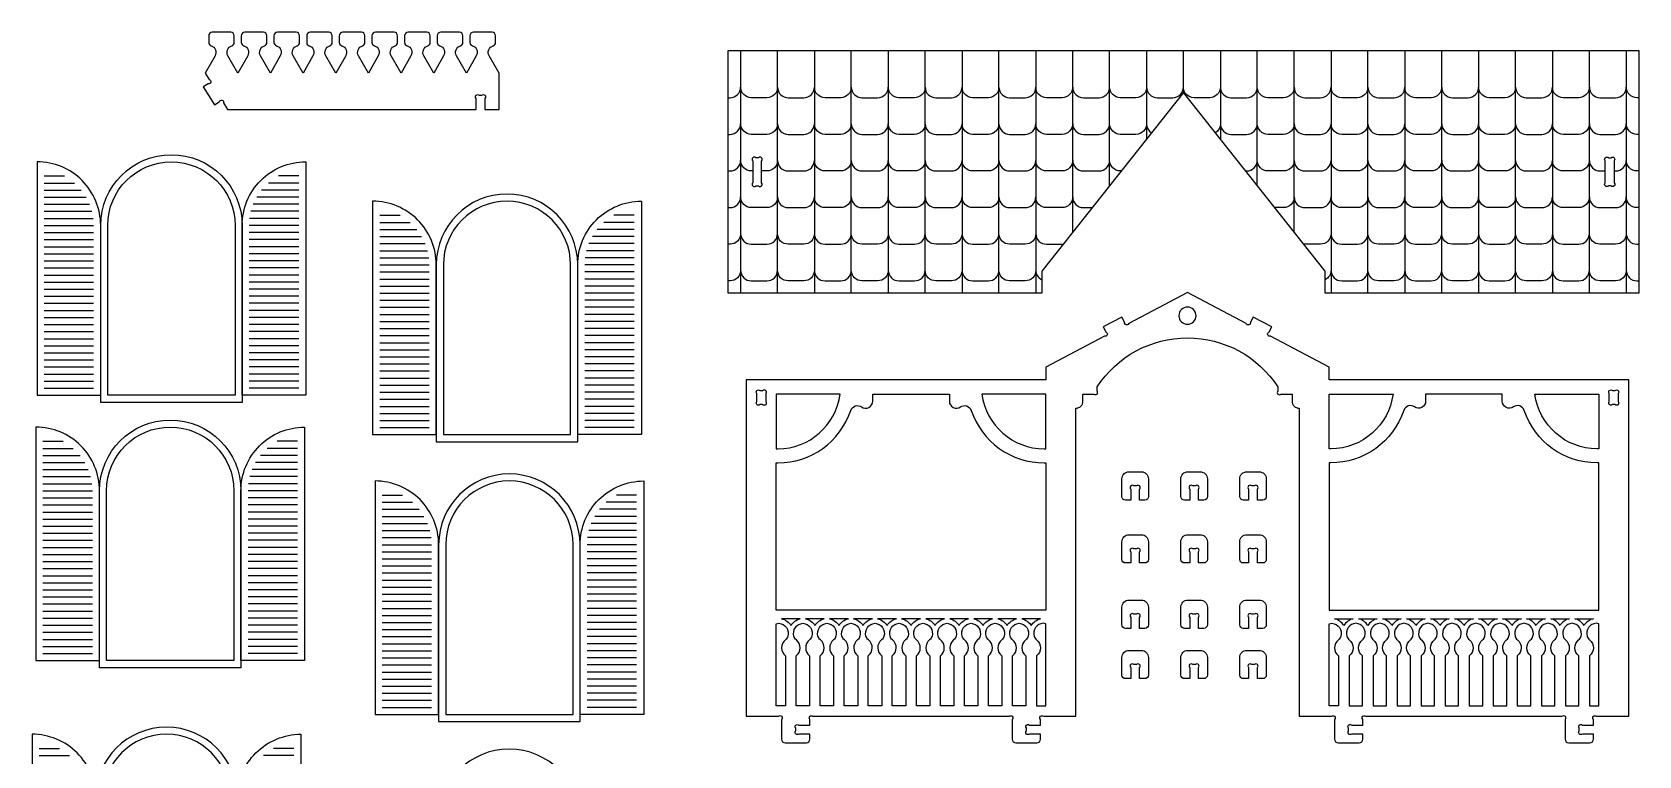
# Model space of a CAD drawing. Extents: x 3744.1 to 3839, y 1424.1 to 1485.3.
# Drawn here: x 3744.15 to 3789.59, y 1464.74 to 1485.2 of the extents above; entities that cross this region are included whole.
import ezdxf

# ---------------------------------------------------------------- set-up
doc = ezdxf.new("R2010")
doc.units = 0
doc.header["$MEASUREMENT"] = 0
doc.layers.add('LAYER1', color=18, linetype='CONTINUOUS')

msp = doc.modelspace()

# ---------------------------------------------------------------- linework, layer by layer
at = {"layer": 'LAYER1'}
for points in [[(3749.043, 1484.044), (3749.157, 1483.86, -1), (3749.128, 1483.739), (3748.99, 1483.654), (3749.306, 1483.143), (3749.443, 1483.228, -1), (3749.565, 1483.199), (3749.678, 1483.016), (3756.706, 1483.016), (3756.706, 1483.328, -1), (3756.794, 1483.416), (3756.867, 1483.416, -1), (3756.956, 1483.328), (3756.956, 1483.016), (3757.356, 1483.016), (3757.356, 1484.044), (3757.076, 1484.527, -0.475677), (3757.187, 1484.817, 0.32375), (3757.256, 1484.912), (3757.256, 1485.1, 0.414214), (3757.156, 1485.2), (3756.632, 1485.2, 0.414214), (3756.532, 1485.1), (3756.532, 1484.912, 0.32375), (3756.601, 1484.817, -0.475677), (3756.711, 1484.527), (3756.432, 1484.044), (3756.153, 1484.527, -0.475677), (3756.263, 1484.817, 0.32375), (3756.332, 1484.912), (3756.332, 1485.1, 0.414214), (3756.232, 1485.2), (3755.708, 1485.2, 0.414214), (3755.608, 1485.1), (3755.608, 1484.912, 0.32375), (3755.677, 1484.817, -0.475677), (3755.788, 1484.527), (3755.508, 1484.044), (3755.229, 1484.527, -0.475677), (3755.34, 1484.817, 0.32375), (3755.408, 1484.912), (3755.408, 1485.1, 0.414214), (3755.308, 1485.2), (3754.785, 1485.2, 0.414214), (3754.685, 1485.1), (3754.685, 1484.912, 0.32375), (3754.753, 1484.817, -0.475677), (3754.864, 1484.527), (3754.585, 1484.044), (3754.305, 1484.527, -0.475677), (3754.416, 1484.817, 0.32375), (3754.485, 1484.912), (3754.485, 1485.1, 0.414214), (3754.385, 1485.2), (3753.861, 1485.2, 0.414214), (3753.761, 1485.1), (3753.761, 1484.912, 0.32375), (3753.83, 1484.817, -0.475677), (3753.94, 1484.527), (3753.661, 1484.044), (3753.382, 1484.527, -0.475677), (3753.492, 1484.817, 0.32375), (3753.561, 1484.912), (3753.561, 1485.1, 0.414214), (3753.461, 1485.2), (3752.937, 1485.2, 0.414214), (3752.837, 1485.1), (3752.837, 1484.912, 0.32375), (3752.906, 1484.817, -0.475677), (3753.017, 1484.527), (3752.737, 1484.044), (3752.458, 1484.527, -0.475677), (3752.569, 1484.817, 0.32375), (3752.637, 1484.912), (3752.637, 1485.1, 0.414214), (3752.537, 1485.2), (3752.014, 1485.2, 0.414214), (3751.914, 1485.1), (3751.914, 1484.912, 0.32375), (3751.982, 1484.817, -0.475677), (3752.093, 1484.527), (3751.814, 1484.044), (3751.534, 1484.527, -0.475677), (3751.645, 1484.817, 0.32375), (3751.714, 1484.912), (3751.714, 1485.1, 0.414214), (3751.614, 1485.2), (3751.09, 1485.2, 0.414214), (3750.99, 1485.1), (3750.99, 1484.912, 0.32375), (3751.059, 1484.817, -0.475677), (3751.169, 1484.527), (3750.89, 1484.044), (3750.611, 1484.527, -0.475677), (3750.721, 1484.817, 0.32375), (3750.79, 1484.912), (3750.79, 1485.1, 0.414214), (3750.69, 1485.2), (3750.166, 1485.2, 0.414214), (3750.066, 1485.1), (3750.066, 1484.912, 0.32375), (3750.135, 1484.817, -0.475677), (3750.246, 1484.527), (3749.966, 1484.044), (3749.687, 1484.527, -0.475677), (3749.798, 1484.817, 0.32375), (3749.866, 1484.912), (3749.866, 1485.1, 0.414214), (3749.766, 1485.2), (3749.243, 1485.2, 0.414214), (3749.143, 1485.1), (3749.143, 1484.912, 0.32375), (3749.211, 1484.817, -0.475677), (3749.322, 1484.527)], [(3744.288, 1474.935), (3746.088, 1474.935), (3746.088, 1479.735, 0.414214), (3744.288, 1481.535)], [(3750.088, 1479.735), (3750.088, 1474.735), (3746.088, 1474.735), (3746.088, 1479.735, -1)], [(3749.888, 1479.735), (3749.888, 1474.935), (3746.288, 1474.935), (3746.288, 1479.735, -1)], [(3751.888, 1474.935), (3750.088, 1474.935), (3750.088, 1479.735, -0.414214), (3751.888, 1481.535)], [(3764.531, 1481.563), (3764.531, 1480.941, 1), (3764.62, 1480.852), (3764.693, 1480.852, 1), (3764.781, 1480.941), (3764.781, 1481.563, 1), (3764.693, 1481.652), (3764.62, 1481.652, 1)], [(3788.891, 1481.563), (3788.891, 1480.941, -1), (3788.803, 1480.852), (3788.73, 1480.852, -1), (3788.641, 1480.941), (3788.641, 1481.563, -1), (3788.73, 1481.652), (3788.803, 1481.652, -1)], [(3755.58, 1478.622), (3755.58, 1473.622), (3759.58, 1473.622), (3759.58, 1478.622, 1)], [(3753.78, 1473.822), (3755.58, 1473.822), (3755.58, 1478.622, 0.414214), (3753.78, 1480.422)], [(3755.78, 1478.622), (3755.78, 1473.822), (3759.38, 1473.822), (3759.38, 1478.622, 1)], [(3761.38, 1473.822), (3759.58, 1473.822), (3759.58, 1478.622, -0.414214), (3761.38, 1480.422)], [(3773.668, 1470.881), (3773.668, 1474.57, 0.414214), (3773.868, 1474.77), (3773.868, 1474.97), (3774.18, 1474.97, 1), (3774.268, 1475.058), (3774.268, 1475.17, -0.542632), (3779.383, 1475.17), (3779.383, 1475.058, 1), (3779.472, 1474.97), (3779.783, 1474.97), (3779.783, 1474.77, 0.414214), (3779.983, 1474.57), (3779.983, 1470.881), (3779.983, 1465.86), (3780.894, 1465.86, -1), (3780.983, 1465.772), (3780.983, 1465.21, 0.414214), (3781.083, 1465.11), (3781.683, 1465.11, 0.414214), (3781.783, 1465.21), (3781.783, 1465.36), (3781.472, 1465.36, -1), (3781.383, 1465.449), (3781.383, 1465.522, -1), (3781.472, 1465.61), (3781.783, 1465.61), (3781.783, 1465.772, -1), (3781.872, 1465.86), (3787.417, 1465.86, -1), (3787.506, 1465.772), (3787.506, 1465.21, 0.414214), (3787.606, 1465.11), (3788.206, 1465.11, 0.414214), (3788.306, 1465.21), (3788.306, 1465.36), (3787.994, 1465.36, -1), (3787.906, 1465.449), (3787.906, 1465.522, -1), (3787.994, 1465.61), (3788.306, 1465.61), (3788.306, 1465.772, -1), (3788.394, 1465.86), (3789.306, 1465.86), (3789.306, 1470.881), (3789.306, 1475.37), (3780.833, 1475.37), (3780.833, 1475.726), (3779.173, 1476.604, -1), (3779.136, 1476.724), (3779.211, 1476.866), (3778.681, 1477.147), (3778.606, 1477.004, -1), (3778.486, 1476.967), (3776.826, 1477.845), (3775.165, 1476.967, -1), (3775.046, 1477.004), (3774.97, 1477.147), (3774.44, 1476.866), (3774.515, 1476.724, -1), (3774.478, 1476.604), (3772.818, 1475.726), (3772.818, 1475.37), (3764.346, 1475.37), (3764.346, 1470.881), (3764.346, 1465.86), (3765.257, 1465.86, -1), (3765.346, 1465.772), (3765.346, 1465.21, 0.414214), (3765.446, 1465.11), (3766.046, 1465.11, 0.414214), (3766.146, 1465.21), (3766.146, 1465.36), (3765.834, 1465.36, -1), (3765.746, 1465.449), (3765.746, 1465.522, -1), (3765.834, 1465.61), (3766.146, 1465.61), (3766.146, 1465.772, -1), (3766.234, 1465.86), (3771.78, 1465.86, -1), (3771.868, 1465.772), (3771.868, 1465.21, 0.414214), (3771.968, 1465.11), (3772.568, 1465.11, 0.414214), (3772.668, 1465.21), (3772.668, 1465.36), (3772.357, 1465.36, -1), (3772.268, 1465.449), (3772.268, 1465.522, -1), (3772.357, 1465.61), (3772.668, 1465.61), (3772.668, 1465.772, -1), (3772.757, 1465.86), (3773.668, 1465.86)], [(3776.826, 1477.429, 0.414214), (3776.582, 1477.185, 0.414214), (3776.826, 1476.941, 0.414214), (3777.069, 1477.185, 0.414214)], [(3764.896, 1474.981), (3764.896, 1474.758, -1), (3764.807, 1474.67), (3764.734, 1474.67, -1), (3764.646, 1474.758), (3764.646, 1474.981, -1), (3764.734, 1475.07), (3764.807, 1475.07, -1)], [(3789.006, 1474.981), (3789.006, 1474.758, -1), (3788.917, 1474.67), (3788.844, 1474.67, -1), (3788.756, 1474.758), (3788.756, 1474.981, -1), (3788.844, 1475.07), (3788.917, 1475.07, -1)], [(3765.241, 1473.424, 0.376684), (3767.001, 1474.97), (3765.196, 1474.97), (3765.196, 1473.424)], [(3765.196, 1470.881), (3765.196, 1473.024), (3765.241, 1473.024, 0.322075), (3767.302, 1474.506, -0.501769), (3767.607, 1474.606, 0.607857), (3767.922, 1474.769), (3767.922, 1474.97), (3770.091, 1474.97), (3770.091, 1474.769, 0.607857), (3770.407, 1474.606, -0.501769), (3770.711, 1474.506, 0.322075), (3772.773, 1473.024), (3772.818, 1473.025), (3772.818, 1470.881), (3772.818, 1468.86), (3765.196, 1468.86)], [(3772.818, 1473.424), (3772.818, 1474.97), (3771.013, 1474.97, 0.376684), (3772.773, 1473.424)], [(3780.833, 1473.424), (3780.833, 1474.97), (3782.638, 1474.97, -0.376684), (3780.878, 1473.424)], [(3780.833, 1470.881), (3780.833, 1468.86), (3788.456, 1468.86), (3788.456, 1470.881), (3788.456, 1473.024), (3788.411, 1473.024, -0.322075), (3786.349, 1474.506, 0.501769), (3786.044, 1474.606, -0.607857), (3785.729, 1474.769), (3785.729, 1474.97), (3783.56, 1474.97), (3783.56, 1474.769, -0.607857), (3783.245, 1474.606, 0.501769), (3782.94, 1474.506, -0.322075), (3780.878, 1473.024), (3780.833, 1473.025)], [(3788.411, 1473.424, -0.376684), (3786.65, 1474.97), (3788.456, 1474.97), (3788.456, 1473.424)], [(3750.055, 1472.235), (3750.055, 1467.235), (3746.055, 1467.235), (3746.055, 1472.235, -1)], [(3744.255, 1467.435), (3746.055, 1467.435), (3746.055, 1472.235, 0.414214), (3744.255, 1474.035)], [(3749.855, 1472.235), (3749.855, 1467.435), (3746.255, 1467.435), (3746.255, 1472.235, -1)], [(3751.855, 1467.435), (3750.055, 1467.435), (3750.055, 1472.235, -0.414214), (3751.855, 1474.035)], [(3774.97, 1472.072), (3774.97, 1472.572, -0.414214), (3775.17, 1472.772), (3775.52, 1472.772, -0.414214), (3775.72, 1472.572), (3775.72, 1472.072, -0.414214), (3775.62, 1471.972), (3775.47, 1471.972), (3775.47, 1472.283, 1), (3775.381, 1472.372), (3775.308, 1472.372, 1), (3775.22, 1472.283), (3775.22, 1471.972), (3775.07, 1471.972, -0.414214)], [(3776.637, 1472.072), (3776.637, 1472.572, -0.414214), (3776.837, 1472.772), (3777.187, 1472.772, -0.414214), (3777.387, 1472.572), (3777.387, 1472.072, -0.414214), (3777.287, 1471.972), (3777.137, 1471.972), (3777.137, 1472.283, 1), (3777.048, 1472.372), (3776.975, 1472.372, 1), (3776.887, 1472.283), (3776.887, 1471.972), (3776.737, 1471.972, -0.414214)], [(3778.304, 1472.072), (3778.304, 1472.572, -0.414214), (3778.504, 1472.772), (3778.854, 1472.772, -0.414214), (3779.054, 1472.572), (3779.054, 1472.072, -0.414214), (3778.954, 1471.972), (3778.804, 1471.972), (3778.804, 1472.283, 1), (3778.715, 1472.372), (3778.642, 1472.372, 1), (3778.554, 1472.283), (3778.554, 1471.972), (3778.404, 1471.972, -0.414214)], [(3753.847, 1465.912), (3755.647, 1465.912), (3755.647, 1470.712, 0.414214), (3753.847, 1472.512)], [(3755.647, 1470.712), (3755.647, 1465.712), (3759.647, 1465.712), (3759.647, 1470.712, 1)], [(3755.847, 1470.712), (3755.847, 1465.912), (3759.447, 1465.912), (3759.447, 1470.712, 1)], [(3761.447, 1465.912), (3759.647, 1465.912), (3759.647, 1470.712, -0.414214), (3761.447, 1472.512)], [(3774.97, 1470.294), (3774.97, 1470.794, -0.414214), (3775.17, 1470.994), (3775.52, 1470.994, -0.414214), (3775.72, 1470.794), (3775.72, 1470.294, -0.414214), (3775.62, 1470.194), (3775.47, 1470.194), (3775.47, 1470.505, 1), (3775.381, 1470.594), (3775.308, 1470.594, 1), (3775.22, 1470.505), (3775.22, 1470.194), (3775.07, 1470.194, -0.414214)], [(3776.637, 1470.294), (3776.637, 1470.794, -0.414214), (3776.837, 1470.994), (3777.187, 1470.994, -0.414214), (3777.387, 1470.794), (3777.387, 1470.294, -0.414214), (3777.287, 1470.194), (3777.137, 1470.194), (3777.137, 1470.505, 1), (3777.048, 1470.594), (3776.975, 1470.594, 1), (3776.887, 1470.505), (3776.887, 1470.194), (3776.737, 1470.194, -0.414214)], [(3778.304, 1470.294), (3778.304, 1470.794, -0.414214), (3778.504, 1470.994), (3778.854, 1470.994, -0.414214), (3779.054, 1470.794), (3779.054, 1470.294, -0.414214), (3778.954, 1470.194), (3778.804, 1470.194), (3778.804, 1470.505, 1), (3778.715, 1470.594), (3778.642, 1470.594, 1), (3778.554, 1470.505), (3778.554, 1470.194), (3778.404, 1470.194, -0.414214)], [(3774.97, 1468.447), (3774.97, 1468.947, -0.414214), (3775.17, 1469.147), (3775.52, 1469.147, -0.414214), (3775.72, 1468.947), (3775.72, 1468.447, -0.414214), (3775.62, 1468.347), (3775.47, 1468.347), (3775.47, 1468.658, 1), (3775.381, 1468.747), (3775.308, 1468.747, 1), (3775.22, 1468.658), (3775.22, 1468.347), (3775.07, 1468.347, -0.414214)], [(3776.637, 1468.447), (3776.637, 1468.947, -0.414214), (3776.837, 1469.147), (3777.187, 1469.147, -0.414214), (3777.387, 1468.947), (3777.387, 1468.447, -0.414214), (3777.287, 1468.347), (3777.137, 1468.347), (3777.137, 1468.658, 1), (3777.048, 1468.747), (3776.975, 1468.747, 1), (3776.887, 1468.658), (3776.887, 1468.347), (3776.737, 1468.347, -0.414214)], [(3778.304, 1468.447), (3778.304, 1468.947, -0.414214), (3778.504, 1469.147), (3778.854, 1469.147, -0.414214), (3779.054, 1468.947), (3779.054, 1468.447, -0.414214), (3778.954, 1468.347), (3778.804, 1468.347), (3778.804, 1468.658, 1), (3778.715, 1468.747), (3778.642, 1468.747, 1), (3778.554, 1468.658), (3778.554, 1468.347), (3778.404, 1468.347, -0.414214)], [(3765.196, 1468.474, -0.065439), (3765.27, 1468.491, -0.466916), (3765.524, 1468.123, -0.158726), (3765.456, 1468.019, 0.487801), (3765.459, 1467.567), (3765.459, 1466.16), (3765.196, 1466.16)], [(3765.875, 1468.62), (3765.344, 1468.62, -0.196954), (3765.609, 1468.428, -0.196954)], [(3765.695, 1468.123, -0.466916), (3765.949, 1468.491, -0.466916), (3766.203, 1468.123, -0.158726), (3766.135, 1468.019, 0.487801), (3766.139, 1467.567), (3766.139, 1466.16), (3765.759, 1466.16), (3765.759, 1467.567, 0.487801), (3765.763, 1468.019, -0.158726)], [(3766.554, 1468.62), (3766.024, 1468.62, -0.196954), (3766.289, 1468.428, -0.196954)], [(3766.375, 1468.123, -0.466916), (3766.629, 1468.491, -0.466916), (3766.883, 1468.123, -0.158726), (3766.815, 1468.019, 0.487801), (3766.818, 1467.567), (3766.818, 1466.16), (3766.439, 1466.16), (3766.439, 1467.567, 0.487801), (3766.443, 1468.019, -0.158726)], [(3766.968, 1468.428, -0.196954), (3767.234, 1468.62), (3766.703, 1468.62, -0.196954)], [(3767.054, 1468.123, -0.466916), (3767.308, 1468.491, -0.466916), (3767.562, 1468.123, -0.158726), (3767.494, 1468.019, 0.487801), (3767.498, 1467.567), (3767.498, 1466.16), (3767.118, 1466.16), (3767.118, 1467.567, 0.487801), (3767.122, 1468.019, -0.158726)], [(3767.913, 1468.62), (3767.383, 1468.62, -0.196954), (3767.648, 1468.428, -0.196954)], [(3767.733, 1468.123, -0.466916), (3767.988, 1468.491, -0.466916), (3768.242, 1468.123, -0.158726), (3768.174, 1468.019, 0.487801), (3768.177, 1467.567), (3768.177, 1466.16), (3767.798, 1466.16), (3767.798, 1467.567, 0.487801), (3767.802, 1468.019, -0.158726)], [(3768.593, 1468.62), (3768.062, 1468.62, -0.196954), (3768.327, 1468.428, -0.196954)], [(3768.413, 1468.123, -0.466916), (3768.667, 1468.491, -0.466916), (3768.921, 1468.123, -0.158726), (3768.853, 1468.019, 0.487801), (3768.857, 1467.567), (3768.857, 1466.16), (3768.477, 1466.16), (3768.477, 1467.567, 0.487801), (3768.481, 1468.019, -0.158726)], [(3769.272, 1468.62), (3768.741, 1468.62, -0.196954), (3769.007, 1468.428, -0.196954)], [(3769.092, 1468.123, -0.466916), (3769.347, 1468.491, -0.466916), (3769.601, 1468.123, -0.158726), (3769.532, 1468.019, 0.487801), (3769.536, 1467.567), (3769.536, 1466.16), (3769.157, 1466.16), (3769.157, 1467.567, 0.487801), (3769.161, 1468.019, -0.158726)], [(3769.686, 1468.428, -0.196954), (3769.952, 1468.62), (3769.421, 1468.62, -0.196954)], [(3769.772, 1468.123, -0.466916), (3770.026, 1468.491, -0.466916), (3770.28, 1468.123, -0.158726), (3770.212, 1468.019, 0.487801), (3770.216, 1467.567), (3770.216, 1466.16), (3769.836, 1466.16), (3769.836, 1467.567, 0.487801), (3769.84, 1468.019, -0.158726)], [(3770.631, 1468.62), (3770.1, 1468.62, -0.196954), (3770.366, 1468.428, -0.196954)], [(3770.451, 1468.123, -0.466916), (3770.706, 1468.491, -0.466916), (3770.96, 1468.123, -0.158726), (3770.891, 1468.019, 0.487801), (3770.895, 1467.567), (3770.895, 1466.16), (3770.516, 1466.16), (3770.516, 1467.567, 0.487801), (3770.52, 1468.019, -0.158726)], [(3771.045, 1468.428, -0.196954), (3771.311, 1468.62), (3770.78, 1468.62, -0.196954)], [(3771.131, 1468.123, -0.466916), (3771.385, 1468.491, -0.466916), (3771.639, 1468.123, -0.158726), (3771.571, 1468.019, 0.487801), (3771.575, 1467.567), (3771.575, 1466.16), (3771.195, 1466.16), (3771.195, 1467.567, 0.487801), (3771.199, 1468.019, -0.158726)], [(3771.99, 1468.62), (3771.459, 1468.62, -0.196954), (3771.725, 1468.428, -0.196954)], [(3771.81, 1468.123, -0.466916), (3772.064, 1468.491, -0.466916), (3772.319, 1468.123, -0.158726), (3772.25, 1468.019, 0.487801), (3772.254, 1467.567), (3772.254, 1466.16), (3771.875, 1466.16), (3771.875, 1467.567, 0.487801), (3771.879, 1468.019, -0.158726)], [(3772.67, 1468.62), (3772.139, 1468.62, -0.196954), (3772.404, 1468.428, -0.196954)], [(3772.818, 1468.474, 0.065439), (3772.744, 1468.491, 0.466916), (3772.49, 1468.123, 0.158726), (3772.558, 1468.019, -0.487801), (3772.554, 1467.567), (3772.554, 1466.16), (3772.818, 1466.16)], [(3780.833, 1468.474, -0.065439), (3780.907, 1468.491, -0.466916), (3781.161, 1468.123, -0.158726), (3781.093, 1468.019, 0.487801), (3781.097, 1467.567), (3781.097, 1466.16), (3780.833, 1466.16)], [(3780.982, 1468.62), (3781.512, 1468.62, 0.196954), (3781.247, 1468.428, 0.196954)], [(3781.841, 1468.123, 0.466916), (3781.587, 1468.491, 0.466916), (3781.333, 1468.123, 0.158726), (3781.401, 1468.019, -0.487801), (3781.397, 1467.567), (3781.397, 1466.16), (3781.776, 1466.16), (3781.776, 1467.567, -0.487801), (3781.773, 1468.019, 0.158726)], [(3781.661, 1468.62), (3782.192, 1468.62, 0.196954), (3781.926, 1468.428, 0.196954)], [(3782.52, 1468.123, 0.466916), (3782.266, 1468.491, 0.466916), (3782.012, 1468.123, 0.158726), (3782.08, 1468.019, -0.487801), (3782.076, 1467.567), (3782.076, 1466.16), (3782.456, 1466.16), (3782.456, 1467.567, -0.487801), (3782.452, 1468.019, 0.158726)], [(3782.606, 1468.428, 0.196954), (3782.341, 1468.62), (3782.871, 1468.62, 0.196954)], [(3783.2, 1468.123, 0.466916), (3782.946, 1468.491, 0.466916), (3782.691, 1468.123, 0.158726), (3782.76, 1468.019, -0.487801), (3782.756, 1467.567), (3782.756, 1466.16), (3783.135, 1466.16), (3783.135, 1467.567, -0.487801), (3783.132, 1468.019, 0.158726)], [(3783.02, 1468.62), (3783.551, 1468.62, 0.196954), (3783.285, 1468.428, 0.196954)], [(3783.879, 1468.123, 0.466916), (3783.625, 1468.491, 0.466916), (3783.371, 1468.123, 0.158726), (3783.439, 1468.019, -0.487801), (3783.435, 1467.567), (3783.435, 1466.16), (3783.815, 1466.16), (3783.815, 1467.567, -0.487801), (3783.811, 1468.019, 0.158726)], [(3783.965, 1468.428, 0.196954), (3783.7, 1468.62), (3784.23, 1468.62, 0.196954)], [(3784.559, 1468.123, 0.466916), (3784.305, 1468.491, 0.466916), (3784.05, 1468.123, 0.158726), (3784.119, 1468.019, -0.487801), (3784.115, 1467.567), (3784.115, 1466.16), (3784.494, 1466.16), (3784.494, 1467.567, -0.487801), (3784.49, 1468.019, 0.158726)], [(3784.379, 1468.62), (3784.91, 1468.62, 0.196954), (3784.644, 1468.428, 0.196954)], [(3785.238, 1468.123, 0.466916), (3784.984, 1468.491, 0.466916), (3784.73, 1468.123, 0.158726), (3784.798, 1468.019, -0.487801), (3784.794, 1467.567), (3784.794, 1466.16), (3785.174, 1466.16), (3785.174, 1467.567, -0.487801), (3785.17, 1468.019, 0.158726)], [(3785.058, 1468.62), (3785.589, 1468.62, 0.196954), (3785.324, 1468.428, 0.196954)], [(3785.918, 1468.123, 0.466916), (3785.664, 1468.491, 0.466916), (3785.409, 1468.123, 0.158726), (3785.478, 1468.019, -0.487801), (3785.474, 1467.567), (3785.474, 1466.16), (3785.853, 1466.16), (3785.853, 1467.567, -0.487801), (3785.849, 1468.019, 0.158726)], [(3785.738, 1468.62), (3786.269, 1468.62, 0.196954), (3786.003, 1468.428, 0.196954)], [(3786.597, 1468.123, 0.466916), (3786.343, 1468.491, 0.466916), (3786.089, 1468.123, 0.158726), (3786.157, 1468.019, -0.487801), (3786.153, 1467.567), (3786.153, 1466.16), (3786.533, 1466.16), (3786.533, 1467.567, -0.487801), (3786.529, 1468.019, 0.158726)], [(3786.683, 1468.428, 0.196954), (3786.417, 1468.62), (3786.948, 1468.62, 0.196954)], [(3787.277, 1468.123, 0.466916), (3787.022, 1468.491, 0.466916), (3786.768, 1468.123, 0.158726), (3786.837, 1468.019, -0.487801), (3786.833, 1467.567), (3786.833, 1466.16), (3787.212, 1466.16), (3787.212, 1467.567, -0.487801), (3787.208, 1468.019, 0.158726)], [(3787.097, 1468.62), (3787.628, 1468.62, 0.196954), (3787.362, 1468.428, 0.196954)], [(3787.956, 1468.123, 0.466916), (3787.702, 1468.491, 0.466916), (3787.448, 1468.123, 0.158726), (3787.516, 1468.019, -0.487801), (3787.512, 1467.567), (3787.512, 1466.16), (3787.892, 1466.16), (3787.892, 1467.567, -0.487801), (3787.888, 1468.019, 0.158726)], [(3787.776, 1468.62), (3788.307, 1468.62, 0.196954), (3788.042, 1468.428, 0.196954)], [(3788.456, 1468.474, 0.065439), (3788.381, 1468.491, 0.466916), (3788.127, 1468.123, 0.158726), (3788.196, 1468.019, -0.487801), (3788.192, 1467.567), (3788.192, 1466.16), (3788.456, 1466.16)], [(3774.97, 1467.025), (3774.97, 1467.525, -0.414214), (3775.17, 1467.725), (3775.52, 1467.725, -0.414214), (3775.72, 1467.525), (3775.72, 1467.025, -0.414214), (3775.62, 1466.925), (3775.47, 1466.925), (3775.47, 1467.236, 1), (3775.381, 1467.325), (3775.308, 1467.325, 1), (3775.22, 1467.236), (3775.22, 1466.925), (3775.07, 1466.925, -0.414214)], [(3776.637, 1467.025), (3776.637, 1467.525, -0.414214), (3776.837, 1467.725), (3777.187, 1467.725, -0.414214), (3777.387, 1467.525), (3777.387, 1467.025, -0.414214), (3777.287, 1466.925), (3777.137, 1466.925), (3777.137, 1467.236, 1), (3777.048, 1467.325), (3776.975, 1467.325, 1), (3776.887, 1467.236), (3776.887, 1466.925), (3776.737, 1466.925, -0.414214)], [(3778.304, 1467.025), (3778.304, 1467.525, -0.414214), (3778.504, 1467.725), (3778.854, 1467.725, -0.414214), (3779.054, 1467.525), (3779.054, 1467.025, -0.414214), (3778.954, 1466.925), (3778.804, 1466.925), (3778.804, 1467.236, 1), (3778.715, 1467.325), (3778.642, 1467.325, 1), (3778.554, 1467.236), (3778.554, 1466.925), (3778.404, 1466.925, -0.414214)], [(3745.95, 1463.553), (3745.95, 1458.553), (3749.95, 1458.553), (3749.95, 1463.553, 1)], [(3744.15, 1458.753), (3745.95, 1458.753), (3745.95, 1463.553, 0.414214), (3744.15, 1465.353)], [(3746.15, 1463.553), (3746.15, 1458.753), (3749.75, 1458.753), (3749.75, 1463.553, 1)], [(3751.75, 1458.753), (3749.95, 1458.753), (3749.95, 1463.553, -0.414214), (3751.75, 1465.353)], [(3755.641, 1462.932), (3755.641, 1457.932), (3759.641, 1457.932), (3759.641, 1462.932, 1)]]:
    msp.add_lwpolyline(points, format="xyb", close=True, dxfattribs=at)
msp.add_lwpolyline([(3772.704, 1478.445), (3772.704, 1477.823), (3763.831, 1477.823), (3763.831, 1484.681), (3789.591, 1484.681), (3789.591, 1477.823), (3780.719, 1477.823), (3780.719, 1478.445), (3776.711, 1483.496)], close=True, dxfattribs=at)
for points in [[(3764.187, 1484.681), (3764.187, 1477.823)], [(3765.231, 1477.823), (3765.231, 1484.681)], [(3766.275, 1484.681), (3766.275, 1477.823)], [(3767.318, 1477.823), (3767.318, 1484.681)], [(3768.362, 1484.681), (3768.362, 1477.823)], [(3769.406, 1477.823), (3769.406, 1484.681)], [(3770.449, 1484.681), (3770.449, 1477.823)], [(3771.493, 1477.823), (3771.493, 1484.681)], [(3772.537, 1484.681), (3772.537, 1477.823)], [(3773.58, 1479.55), (3773.58, 1484.681)], [(3774.624, 1480.865), (3774.624, 1484.681)], [(3775.668, 1484.681), (3775.668, 1482.181)], [(3776.711, 1483.496), (3776.711, 1484.681)], [(3777.755, 1484.681), (3777.755, 1482.181)], [(3778.799, 1480.865), (3778.799, 1484.681)], [(3779.842, 1479.55), (3779.842, 1484.681)], [(3780.886, 1484.681), (3780.886, 1477.823)], [(3781.929, 1477.823), (3781.929, 1484.681)], [(3782.973, 1484.681), (3782.973, 1477.823)], [(3784.017, 1477.823), (3784.017, 1484.681)], [(3785.06, 1484.681), (3785.06, 1477.823)], [(3786.104, 1477.823), (3786.104, 1484.681)], [(3787.148, 1484.681), (3787.148, 1477.823)], [(3788.191, 1477.823), (3788.191, 1484.681)], [(3789.235, 1484.681), (3789.235, 1477.823)], [(3744.488, 1481.135), (3745.063, 1481.135)], [(3751.688, 1481.135), (3751.114, 1481.135)], [(3744.488, 1480.935), (3745.347, 1480.935)], [(3744.488, 1480.735), (3745.537, 1480.735)], [(3744.488, 1480.535), (3745.674, 1480.535)], [(3751.688, 1480.535), (3750.503, 1480.535)], [(3751.688, 1480.735), (3750.639, 1480.735)], [(3751.688, 1480.935), (3750.83, 1480.935)], [(3744.488, 1480.335), (3745.772, 1480.335)], [(3744.488, 1480.135), (3745.838, 1480.135)], [(3751.688, 1480.135), (3750.339, 1480.135)], [(3751.688, 1480.335), (3750.405, 1480.335)], [(3744.488, 1479.935), (3745.876, 1479.935)], [(3744.488, 1479.735), (3745.888, 1479.735)], [(3751.688, 1479.735), (3750.288, 1479.735)], [(3751.688, 1479.935), (3750.301, 1479.935)], [(3753.98, 1480.022), (3754.555, 1480.022)], [(3753.98, 1479.822), (3754.838, 1479.822)], [(3753.98, 1479.622), (3755.029, 1479.622)], [(3761.18, 1479.622), (3760.131, 1479.622)], [(3761.18, 1479.822), (3760.322, 1479.822)], [(3761.18, 1480.022), (3760.605, 1480.022)], [(3744.488, 1479.535), (3745.888, 1479.535)], [(3744.488, 1479.335), (3745.888, 1479.335)], [(3744.488, 1479.135), (3745.888, 1479.135)], [(3751.688, 1479.535), (3750.288, 1479.535)], [(3751.688, 1479.335), (3750.288, 1479.335)], [(3751.688, 1479.135), (3750.288, 1479.135)], [(3753.98, 1479.422), (3755.166, 1479.422)], [(3753.98, 1479.222), (3755.263, 1479.222)], [(3761.18, 1479.222), (3759.897, 1479.222)], [(3761.18, 1479.422), (3759.994, 1479.422)], [(3744.488, 1478.935), (3745.888, 1478.935)], [(3744.488, 1478.735), (3745.888, 1478.735)], [(3751.688, 1478.935), (3750.288, 1478.935)], [(3751.688, 1478.735), (3750.288, 1478.735)], [(3753.98, 1479.022), (3755.329, 1479.022)], [(3753.98, 1478.822), (3755.367, 1478.822)], [(3761.18, 1478.822), (3759.792, 1478.822)], [(3761.18, 1479.022), (3759.831, 1479.022)], [(3744.488, 1478.535), (3745.888, 1478.535)], [(3744.488, 1478.335), (3745.888, 1478.335)], [(3751.688, 1478.535), (3750.288, 1478.535)], [(3751.688, 1478.335), (3750.288, 1478.335)], [(3753.98, 1478.622), (3755.38, 1478.622)], [(3753.98, 1478.422), (3755.38, 1478.422)], [(3753.98, 1478.222), (3755.38, 1478.222)], [(3761.18, 1478.622), (3759.78, 1478.622)], [(3761.18, 1478.422), (3759.78, 1478.422)], [(3761.18, 1478.222), (3759.78, 1478.222)], [(3744.488, 1478.135), (3745.888, 1478.135)], [(3744.488, 1477.935), (3745.888, 1477.935)], [(3751.688, 1478.135), (3750.288, 1478.135)], [(3751.688, 1477.935), (3750.288, 1477.935)], [(3753.98, 1478.022), (3755.38, 1478.022)], [(3753.98, 1477.822), (3755.38, 1477.822)], [(3761.18, 1478.022), (3759.78, 1478.022)], [(3761.18, 1477.822), (3759.78, 1477.822)], [(3744.488, 1477.735), (3745.888, 1477.735)], [(3744.488, 1477.535), (3745.888, 1477.535)], [(3744.488, 1477.335), (3745.888, 1477.335)], [(3751.688, 1477.735), (3750.288, 1477.735)], [(3751.688, 1477.535), (3750.288, 1477.535)], [(3751.688, 1477.335), (3750.288, 1477.335)], [(3753.98, 1477.622), (3755.38, 1477.622)], [(3753.98, 1477.422), (3755.38, 1477.422)], [(3761.18, 1477.622), (3759.78, 1477.622)], [(3761.18, 1477.422), (3759.78, 1477.422)], [(3744.488, 1477.135), (3745.888, 1477.135)], [(3744.488, 1476.935), (3745.888, 1476.935)], [(3751.688, 1477.135), (3750.288, 1477.135)], [(3751.688, 1476.935), (3750.288, 1476.935)], [(3753.98, 1477.222), (3755.38, 1477.222)], [(3753.98, 1477.022), (3755.38, 1477.022)], [(3761.18, 1477.222), (3759.78, 1477.222)], [(3761.18, 1477.022), (3759.78, 1477.022)], [(3744.488, 1476.735), (3745.888, 1476.735)], [(3744.488, 1476.535), (3745.888, 1476.535)], [(3751.688, 1476.735), (3750.288, 1476.735)], [(3751.688, 1476.535), (3750.288, 1476.535)], [(3753.98, 1476.822), (3755.38, 1476.822)], [(3753.98, 1476.622), (3755.38, 1476.622)], [(3753.98, 1476.422), (3755.38, 1476.422)], [(3761.18, 1476.822), (3759.78, 1476.822)], [(3761.18, 1476.622), (3759.78, 1476.622)], [(3761.18, 1476.422), (3759.78, 1476.422)], [(3744.488, 1476.335), (3745.888, 1476.335)], [(3744.488, 1476.135), (3745.888, 1476.135)], [(3751.688, 1476.335), (3750.288, 1476.335)], [(3751.688, 1476.135), (3750.288, 1476.135)], [(3753.98, 1476.222), (3755.38, 1476.222)], [(3753.98, 1476.022), (3755.38, 1476.022)], [(3761.18, 1476.222), (3759.78, 1476.222)], [(3761.18, 1476.022), (3759.78, 1476.022)], [(3744.488, 1475.935), (3745.888, 1475.935)], [(3744.488, 1475.735), (3745.888, 1475.735)], [(3744.488, 1475.535), (3745.888, 1475.535)], [(3751.688, 1475.935), (3750.288, 1475.935)], [(3751.688, 1475.735), (3750.288, 1475.735)], [(3751.688, 1475.535), (3750.288, 1475.535)], [(3753.98, 1475.822), (3755.38, 1475.822)], [(3753.98, 1475.622), (3755.38, 1475.622)], [(3761.18, 1475.822), (3759.78, 1475.822)], [(3761.18, 1475.622), (3759.78, 1475.622)], [(3744.488, 1475.335), (3745.888, 1475.335)], [(3744.488, 1475.135), (3745.888, 1475.135)], [(3751.688, 1475.335), (3750.288, 1475.335)], [(3751.688, 1475.135), (3750.288, 1475.135)], [(3753.98, 1475.422), (3755.38, 1475.422)], [(3753.98, 1475.222), (3755.38, 1475.222)], [(3761.18, 1475.422), (3759.78, 1475.422)], [(3761.18, 1475.222), (3759.78, 1475.222)], [(3753.98, 1475.022), (3755.38, 1475.022)], [(3753.98, 1474.822), (3755.38, 1474.822)], [(3753.98, 1474.622), (3755.38, 1474.622)], [(3761.18, 1475.022), (3759.78, 1475.022)], [(3761.18, 1474.822), (3759.78, 1474.822)], [(3761.18, 1474.622), (3759.78, 1474.622)], [(3753.98, 1474.422), (3755.38, 1474.422)], [(3753.98, 1474.222), (3755.38, 1474.222)], [(3761.18, 1474.422), (3759.78, 1474.422)], [(3761.18, 1474.222), (3759.78, 1474.222)], [(3753.98, 1474.022), (3755.38, 1474.022)], [(3761.18, 1474.022), (3759.78, 1474.022)], [(3744.455, 1473.635), (3745.029, 1473.635)], [(3744.455, 1473.435), (3745.313, 1473.435)], [(3744.455, 1473.235), (3745.504, 1473.235)], [(3751.655, 1473.235), (3750.606, 1473.235)], [(3751.655, 1473.435), (3750.796, 1473.435)], [(3751.655, 1473.635), (3751.08, 1473.635)], [(3744.455, 1473.035), (3745.64, 1473.035)], [(3744.455, 1472.835), (3745.738, 1472.835)], [(3751.655, 1472.835), (3750.371, 1472.835)], [(3751.655, 1473.035), (3750.469, 1473.035)], [(3744.455, 1472.635), (3745.804, 1472.635)], [(3744.455, 1472.435), (3745.842, 1472.435)], [(3751.655, 1472.435), (3750.267, 1472.435)], [(3751.655, 1472.635), (3750.305, 1472.635)], [(3744.455, 1472.235), (3745.855, 1472.235)], [(3744.455, 1472.035), (3745.855, 1472.035)], [(3751.655, 1472.235), (3750.255, 1472.235)], [(3751.655, 1472.035), (3750.255, 1472.035)], [(3754.047, 1472.112), (3754.621, 1472.112)], [(3754.047, 1471.912), (3754.905, 1471.912)], [(3761.247, 1471.912), (3760.389, 1471.912)], [(3761.247, 1472.112), (3760.672, 1472.112)], [(3744.455, 1471.835), (3745.855, 1471.835)], [(3744.455, 1471.635), (3745.855, 1471.635)], [(3744.455, 1471.435), (3745.855, 1471.435)], [(3751.655, 1471.835), (3750.255, 1471.835)], [(3751.655, 1471.635), (3750.255, 1471.635)], [(3751.655, 1471.435), (3750.255, 1471.435)], [(3754.047, 1471.712), (3755.096, 1471.712)], [(3754.047, 1471.512), (3755.232, 1471.512)], [(3761.247, 1471.512), (3760.061, 1471.512)], [(3761.247, 1471.712), (3760.198, 1471.712)], [(3744.455, 1471.235), (3745.855, 1471.235)], [(3744.455, 1471.035), (3745.855, 1471.035)], [(3751.655, 1471.235), (3750.255, 1471.235)], [(3751.655, 1471.035), (3750.255, 1471.035)], [(3754.047, 1471.312), (3755.33, 1471.312)], [(3754.047, 1471.112), (3755.396, 1471.112)], [(3761.247, 1471.112), (3759.898, 1471.112)], [(3761.247, 1471.312), (3759.964, 1471.312)], [(3744.455, 1470.835), (3745.855, 1470.835)], [(3744.455, 1470.635), (3745.855, 1470.635)], [(3751.655, 1470.835), (3750.255, 1470.835)], [(3751.655, 1470.635), (3750.255, 1470.635)], [(3754.047, 1470.912), (3755.434, 1470.912)], [(3754.047, 1470.712), (3755.447, 1470.712)], [(3754.047, 1470.512), (3755.447, 1470.512)], [(3761.247, 1470.712), (3759.847, 1470.712)], [(3761.247, 1470.512), (3759.847, 1470.512)], [(3761.247, 1470.912), (3759.859, 1470.912)], [(3744.455, 1470.435), (3745.855, 1470.435)], [(3744.455, 1470.235), (3745.855, 1470.235)], [(3751.655, 1470.435), (3750.255, 1470.435)], [(3751.655, 1470.235), (3750.255, 1470.235)], [(3754.047, 1470.312), (3755.447, 1470.312)], [(3754.047, 1470.112), (3755.447, 1470.112)], [(3761.247, 1470.312), (3759.847, 1470.312)], [(3761.247, 1470.112), (3759.847, 1470.112)], [(3744.455, 1470.035), (3745.855, 1470.035)], [(3744.455, 1469.835), (3745.855, 1469.835)], [(3744.455, 1469.635), (3745.855, 1469.635)], [(3751.655, 1470.035), (3750.255, 1470.035)], [(3751.655, 1469.835), (3750.255, 1469.835)], [(3751.655, 1469.635), (3750.255, 1469.635)], [(3754.047, 1469.912), (3755.447, 1469.912)], [(3754.047, 1469.712), (3755.447, 1469.712)], [(3761.247, 1469.912), (3759.847, 1469.912)], [(3761.247, 1469.712), (3759.847, 1469.712)], [(3744.455, 1469.435), (3745.855, 1469.435)], [(3744.455, 1469.235), (3745.855, 1469.235)], [(3751.655, 1469.435), (3750.255, 1469.435)], [(3751.655, 1469.235), (3750.255, 1469.235)], [(3754.047, 1469.512), (3755.447, 1469.512)], [(3754.047, 1469.312), (3755.447, 1469.312)], [(3761.247, 1469.512), (3759.847, 1469.512)], [(3761.247, 1469.312), (3759.847, 1469.312)], [(3744.455, 1469.035), (3745.855, 1469.035)], [(3744.455, 1468.835), (3745.855, 1468.835)], [(3751.655, 1469.035), (3750.255, 1469.035)], [(3751.655, 1468.835), (3750.255, 1468.835)], [(3754.047, 1469.112), (3755.447, 1469.112)], [(3754.047, 1468.912), (3755.447, 1468.912)], [(3754.047, 1468.712), (3755.447, 1468.712)], [(3761.247, 1469.112), (3759.847, 1469.112)], [(3761.247, 1468.912), (3759.847, 1468.912)], [(3761.247, 1468.712), (3759.847, 1468.712)], [(3744.455, 1468.635), (3745.855, 1468.635)], [(3744.455, 1468.435), (3745.855, 1468.435)], [(3744.455, 1468.235), (3745.855, 1468.235)], [(3751.655, 1468.635), (3750.255, 1468.635)], [(3751.655, 1468.435), (3750.255, 1468.435)], [(3751.655, 1468.235), (3750.255, 1468.235)], [(3754.047, 1468.512), (3755.447, 1468.512)], [(3754.047, 1468.312), (3755.447, 1468.312)], [(3761.247, 1468.512), (3759.847, 1468.512)], [(3761.247, 1468.312), (3759.847, 1468.312)], [(3744.455, 1468.035), (3745.855, 1468.035)], [(3744.455, 1467.835), (3745.855, 1467.835)], [(3751.655, 1468.035), (3750.255, 1468.035)], [(3751.655, 1467.835), (3750.255, 1467.835)], [(3754.047, 1468.112), (3755.447, 1468.112)], [(3754.047, 1467.912), (3755.447, 1467.912)], [(3761.247, 1468.112), (3759.847, 1468.112)], [(3761.247, 1467.912), (3759.847, 1467.912)], [(3744.455, 1467.635), (3745.855, 1467.635)], [(3751.655, 1467.635), (3750.255, 1467.635)], [(3754.047, 1467.712), (3755.447, 1467.712)], [(3754.047, 1467.512), (3755.447, 1467.512)], [(3754.047, 1467.312), (3755.447, 1467.312)], [(3761.247, 1467.712), (3759.847, 1467.712)], [(3761.247, 1467.512), (3759.847, 1467.512)], [(3761.247, 1467.312), (3759.847, 1467.312)], [(3754.047, 1467.112), (3755.447, 1467.112)], [(3754.047, 1466.912), (3755.447, 1466.912)], [(3761.247, 1467.112), (3759.847, 1467.112)], [(3761.247, 1466.912), (3759.847, 1466.912)], [(3754.047, 1466.712), (3755.447, 1466.712)], [(3754.047, 1466.512), (3755.447, 1466.512)], [(3761.247, 1466.712), (3759.847, 1466.712)], [(3761.247, 1466.512), (3759.847, 1466.512)], [(3754.047, 1466.312), (3755.447, 1466.312)], [(3754.047, 1466.112), (3755.447, 1466.112)], [(3761.247, 1466.312), (3759.847, 1466.312)], [(3761.247, 1466.112), (3759.847, 1466.112)], [(3744.35, 1464.953), (3744.924, 1464.953)], [(3744.35, 1464.753), (3745.208, 1464.753)], [(3751.55, 1464.753), (3750.691, 1464.753)], [(3751.55, 1464.953), (3750.975, 1464.953)]]:
    msp.add_lwpolyline(points, dxfattribs=at)
for points in [[(3763.831, 1483.346), (3763.887, 1483.346, 0.414214), (3764.187, 1483.646)], [(3765.231, 1483.646, -0.414214), (3764.931, 1483.346), (3764.487, 1483.346, -0.414214), (3764.187, 1483.646)], [(3765.231, 1483.646, 0.414214), (3765.531, 1483.346), (3765.975, 1483.346, 0.414214), (3766.275, 1483.646)], [(3767.318, 1483.646, -0.414214), (3767.018, 1483.346), (3766.575, 1483.346, -0.414214), (3766.275, 1483.646)], [(3767.318, 1483.646, 0.414214), (3767.618, 1483.346), (3768.062, 1483.346, 0.414214), (3768.362, 1483.646)], [(3769.406, 1483.646, -0.414214), (3769.106, 1483.346), (3768.662, 1483.346, -0.414214), (3768.362, 1483.646)], [(3769.406, 1483.646, 0.414214), (3769.706, 1483.346), (3770.149, 1483.346, 0.414214), (3770.449, 1483.646)], [(3771.493, 1483.646, -0.414214), (3771.193, 1483.346), (3770.749, 1483.346, -0.414214), (3770.449, 1483.646)], [(3771.493, 1483.646, 0.414214), (3771.793, 1483.346), (3772.237, 1483.346, 0.414214), (3772.537, 1483.646)], [(3773.58, 1483.646, -0.414214), (3773.28, 1483.346), (3772.837, 1483.346, -0.414214), (3772.537, 1483.646)], [(3773.58, 1483.646, 0.414214), (3773.88, 1483.346), (3774.324, 1483.346, 0.414214), (3774.624, 1483.646)], [(3775.668, 1483.646, -0.414214), (3775.368, 1483.346), (3774.924, 1483.346, -0.414214), (3774.624, 1483.646)], [(3775.668, 1483.646, 0.414214), (3775.968, 1483.346), (3776.411, 1483.346, 0.414214), (3776.711, 1483.646)], [(3777.755, 1483.646, -0.414214), (3777.455, 1483.346), (3777.011, 1483.346, -0.414214), (3776.711, 1483.646)], [(3777.755, 1483.646, 0.414214), (3778.055, 1483.346), (3778.499, 1483.346, 0.414214), (3778.799, 1483.646)], [(3779.842, 1483.646, -0.414214), (3779.542, 1483.346), (3779.099, 1483.346, -0.414214), (3778.799, 1483.646)], [(3779.842, 1483.646, 0.414214), (3780.142, 1483.346), (3780.586, 1483.346, 0.414214), (3780.886, 1483.646)], [(3781.929, 1483.646, -0.414214), (3781.629, 1483.346), (3781.186, 1483.346, -0.414214), (3780.886, 1483.646)], [(3781.929, 1483.646, 0.414214), (3782.229, 1483.346), (3782.673, 1483.346, 0.414214), (3782.973, 1483.646)], [(3784.017, 1483.646, -0.414214), (3783.717, 1483.346), (3783.273, 1483.346, -0.414214), (3782.973, 1483.646)], [(3784.017, 1483.646, 0.414214), (3784.317, 1483.346), (3784.76, 1483.346, 0.414214), (3785.06, 1483.646)], [(3786.104, 1483.646, -0.414214), (3785.804, 1483.346), (3785.36, 1483.346, -0.414214), (3785.06, 1483.646)], [(3786.104, 1483.646, 0.414214), (3786.404, 1483.346), (3786.848, 1483.346, 0.414214), (3787.148, 1483.646)], [(3788.191, 1483.646, -0.414214), (3787.891, 1483.346), (3787.448, 1483.346, -0.414214), (3787.148, 1483.646)], [(3788.191, 1483.646, 0.414214), (3788.491, 1483.346), (3788.935, 1483.346, 0.414214), (3789.235, 1483.646)], [(3789.591, 1483.346), (3789.535, 1483.346, -0.414214), (3789.235, 1483.646)], [(3763.831, 1482.311), (3763.887, 1482.311, 0.414214), (3764.187, 1482.611)], [(3765.231, 1482.611, -0.414214), (3764.931, 1482.311), (3764.487, 1482.311, -0.414214), (3764.187, 1482.611)], [(3765.231, 1482.611, 0.414214), (3765.531, 1482.311), (3765.975, 1482.311, 0.414214), (3766.275, 1482.611)], [(3767.318, 1482.611, -0.414214), (3767.018, 1482.311), (3766.575, 1482.311, -0.414214), (3766.275, 1482.611)], [(3767.318, 1482.611, 0.414214), (3767.618, 1482.311), (3768.062, 1482.311, 0.414214), (3768.362, 1482.611)], [(3769.406, 1482.611, -0.414214), (3769.106, 1482.311), (3768.662, 1482.311, -0.414214), (3768.362, 1482.611)], [(3769.406, 1482.611, 0.414214), (3769.706, 1482.311), (3770.149, 1482.311, 0.414214), (3770.449, 1482.611)], [(3771.493, 1482.611, -0.414214), (3771.193, 1482.311), (3770.749, 1482.311, -0.414214), (3770.449, 1482.611)], [(3771.493, 1482.611, 0.414214), (3771.793, 1482.311), (3772.237, 1482.311, 0.414214), (3772.537, 1482.611)], [(3773.58, 1482.611, -0.414214), (3773.28, 1482.311), (3772.837, 1482.311, -0.414214), (3772.537, 1482.611)], [(3773.58, 1482.611, 0.414214), (3773.88, 1482.311), (3774.324, 1482.311, 0.414214), (3774.624, 1482.611)], [(3775.668, 1482.611, -0.414214), (3775.368, 1482.311), (3774.924, 1482.311, -0.414214), (3774.624, 1482.611)], [(3775.668, 1482.611, 0.257762), (3775.808, 1482.357)], [(3777.755, 1482.611, -0.257762), (3777.615, 1482.357)], [(3777.755, 1482.611, 0.414214), (3778.055, 1482.311), (3778.499, 1482.311, 0.414214), (3778.799, 1482.611)], [(3779.842, 1482.611, -0.414214), (3779.542, 1482.311), (3779.099, 1482.311, -0.414214), (3778.799, 1482.611)], [(3779.842, 1482.611, 0.414214), (3780.142, 1482.311), (3780.586, 1482.311, 0.414214), (3780.886, 1482.611)], [(3781.929, 1482.611, -0.414214), (3781.629, 1482.311), (3781.186, 1482.311, -0.414214), (3780.886, 1482.611)], [(3781.929, 1482.611, 0.414214), (3782.229, 1482.311), (3782.673, 1482.311, 0.414214), (3782.973, 1482.611)], [(3784.017, 1482.611, -0.414214), (3783.717, 1482.311), (3783.273, 1482.311, -0.414214), (3782.973, 1482.611)], [(3784.017, 1482.611, 0.414214), (3784.317, 1482.311), (3784.76, 1482.311, 0.414214), (3785.06, 1482.611)], [(3786.104, 1482.611, -0.414214), (3785.804, 1482.311), (3785.36, 1482.311, -0.414214), (3785.06, 1482.611)], [(3786.104, 1482.611, 0.414214), (3786.404, 1482.311), (3786.848, 1482.311, 0.414214), (3787.148, 1482.611)], [(3788.191, 1482.611, -0.414214), (3787.891, 1482.311), (3787.448, 1482.311, -0.414214), (3787.148, 1482.611)], [(3788.191, 1482.611, 0.414214), (3788.491, 1482.311), (3788.935, 1482.311, 0.414214), (3789.235, 1482.611)], [(3789.591, 1482.311), (3789.535, 1482.311, -0.414214), (3789.235, 1482.611)], [(3763.831, 1481.276), (3763.887, 1481.276, 0.414214), (3764.187, 1481.576)], [(3764.531, 1481.276), (3764.487, 1481.276, -0.414214), (3764.187, 1481.576)], [(3765.231, 1481.576, -0.414214), (3764.931, 1481.276), (3764.781, 1481.276)], [(3765.231, 1481.576, 0.414214), (3765.531, 1481.276), (3765.975, 1481.276, 0.414214), (3766.275, 1481.576)], [(3767.318, 1481.576, -0.414214), (3767.018, 1481.276), (3766.575, 1481.276, -0.414214), (3766.275, 1481.576)], [(3767.318, 1481.576, 0.414214), (3767.618, 1481.276), (3768.062, 1481.276, 0.414214), (3768.362, 1481.576)], [(3769.406, 1481.576, -0.414214), (3769.106, 1481.276), (3768.662, 1481.276, -0.414214), (3768.362, 1481.576)], [(3769.406, 1481.576, 0.414214), (3769.706, 1481.276), (3770.149, 1481.276, 0.414214), (3770.449, 1481.576)], [(3771.493, 1481.576, -0.414214), (3771.193, 1481.276), (3770.749, 1481.276, -0.414214), (3770.449, 1481.576)], [(3771.493, 1481.576, 0.414214), (3771.793, 1481.276), (3772.237, 1481.276, 0.414214), (3772.537, 1481.576)], [(3773.58, 1481.576, -0.414214), (3773.28, 1481.276), (3772.837, 1481.276, -0.414214), (3772.537, 1481.576)], [(3773.58, 1481.576, 0.414214), (3773.88, 1481.276), (3774.324, 1481.276, 0.414214), (3774.624, 1481.576)], [(3774.95, 1481.276), (3774.924, 1481.276, -0.414214), (3774.624, 1481.576)], [(3778.472, 1481.276), (3778.499, 1481.276, 0.414214), (3778.799, 1481.576)], [(3779.842, 1481.576, -0.414214), (3779.542, 1481.276), (3779.099, 1481.276, -0.414214), (3778.799, 1481.576)], [(3779.842, 1481.576, 0.414214), (3780.142, 1481.276), (3780.586, 1481.276, 0.414214), (3780.886, 1481.576)], [(3781.929, 1481.576, -0.414214), (3781.629, 1481.276), (3781.186, 1481.276, -0.414214), (3780.886, 1481.576)], [(3781.929, 1481.576, 0.414214), (3782.229, 1481.276), (3782.673, 1481.276, 0.414214), (3782.973, 1481.576)], [(3784.017, 1481.576, -0.414214), (3783.717, 1481.276), (3783.273, 1481.276, -0.414214), (3782.973, 1481.576)], [(3784.017, 1481.576, 0.414214), (3784.317, 1481.276), (3784.76, 1481.276, 0.414214), (3785.06, 1481.576)], [(3786.104, 1481.576, -0.414214), (3785.804, 1481.276), (3785.36, 1481.276, -0.414214), (3785.06, 1481.576)], [(3786.104, 1481.576, 0.414214), (3786.404, 1481.276), (3786.848, 1481.276, 0.414214), (3787.148, 1481.576)], [(3788.191, 1481.576, -0.414214), (3787.891, 1481.276), (3787.448, 1481.276, -0.414214), (3787.148, 1481.576)], [(3788.191, 1481.576, 0.414214), (3788.491, 1481.276), (3788.641, 1481.276)], [(3788.891, 1481.276), (3788.935, 1481.276, 0.414214), (3789.235, 1481.576)], [(3789.591, 1481.276), (3789.535, 1481.276, -0.414214), (3789.235, 1481.576)], [(3763.831, 1480.241), (3763.887, 1480.241, 0.414214), (3764.187, 1480.541)], [(3765.231, 1480.541, -0.414214), (3764.931, 1480.241), (3764.487, 1480.241, -0.414214), (3764.187, 1480.541)], [(3765.231, 1480.541, 0.414214), (3765.531, 1480.241), (3765.975, 1480.241, 0.414214), (3766.275, 1480.541)], [(3767.318, 1480.541, -0.414214), (3767.018, 1480.241), (3766.575, 1480.241, -0.414214), (3766.275, 1480.541)], [(3767.318, 1480.541, 0.414214), (3767.618, 1480.241), (3768.062, 1480.241, 0.414214), (3768.362, 1480.541)], [(3769.406, 1480.541, -0.414214), (3769.106, 1480.241), (3768.662, 1480.241, -0.414214), (3768.362, 1480.541)], [(3769.406, 1480.541, 0.414214), (3769.706, 1480.241), (3770.149, 1480.241, 0.414214), (3770.449, 1480.541)], [(3771.493, 1480.541, -0.414214), (3771.193, 1480.241), (3770.749, 1480.241, -0.414214), (3770.449, 1480.541)], [(3771.493, 1480.541, 0.414214), (3771.793, 1480.241), (3772.237, 1480.241, 0.414214), (3772.537, 1480.541)], [(3773.58, 1480.541, -0.414214), (3773.28, 1480.241), (3772.837, 1480.241, -0.414214), (3772.537, 1480.541)], [(3773.58, 1480.541, 0.414214), (3773.88, 1480.241), (3774.129, 1480.241)], [(3779.842, 1480.541, -0.414214), (3779.542, 1480.241), (3779.294, 1480.241)], [(3779.842, 1480.541, 0.414214), (3780.142, 1480.241), (3780.586, 1480.241, 0.414214), (3780.886, 1480.541)], [(3781.929, 1480.541, -0.414214), (3781.629, 1480.241), (3781.186, 1480.241, -0.414214), (3780.886, 1480.541)], [(3781.929, 1480.541, 0.414214), (3782.229, 1480.241), (3782.673, 1480.241, 0.414214), (3782.973, 1480.541)], [(3784.017, 1480.541, -0.414214), (3783.717, 1480.241), (3783.273, 1480.241, -0.414214), (3782.973, 1480.541)], [(3784.017, 1480.541, 0.414214), (3784.317, 1480.241), (3784.76, 1480.241, 0.414214), (3785.06, 1480.541)], [(3786.104, 1480.541, -0.414214), (3785.804, 1480.241), (3785.36, 1480.241, -0.414214), (3785.06, 1480.541)], [(3786.104, 1480.541, 0.414214), (3786.404, 1480.241), (3786.848, 1480.241, 0.414214), (3787.148, 1480.541)], [(3788.191, 1480.541, -0.414214), (3787.891, 1480.241), (3787.448, 1480.241, -0.414214), (3787.148, 1480.541)], [(3788.191, 1480.541, 0.414214), (3788.491, 1480.241), (3788.935, 1480.241, 0.414214), (3789.235, 1480.541)], [(3789.591, 1480.241), (3789.535, 1480.241, -0.414214), (3789.235, 1480.541)], [(3764.187, 1479.506, -0.414214), (3763.887, 1479.206), (3763.831, 1479.206)], [(3764.187, 1479.506, 0.414214), (3764.487, 1479.206), (3764.931, 1479.206, 0.414214), (3765.231, 1479.506)], [(3766.275, 1479.506, -0.414214), (3765.975, 1479.206), (3765.531, 1479.206, -0.414214), (3765.231, 1479.506)], [(3766.275, 1479.506, 0.414214), (3766.575, 1479.206), (3767.018, 1479.206, 0.414214), (3767.318, 1479.506)], [(3768.362, 1479.506, -0.414214), (3768.062, 1479.206), (3767.618, 1479.206, -0.414214), (3767.318, 1479.506)], [(3768.362, 1479.506, 0.414214), (3768.662, 1479.206), (3769.106, 1479.206, 0.414214), (3769.406, 1479.506)], [(3770.449, 1479.506, -0.414214), (3770.149, 1479.206), (3769.706, 1479.206, -0.414214), (3769.406, 1479.506)], [(3770.449, 1479.506, 0.414214), (3770.749, 1479.206), (3771.193, 1479.206, 0.414214), (3771.493, 1479.506)], [(3772.537, 1479.506, -0.414214), (3772.237, 1479.206), (3771.793, 1479.206, -0.414214), (3771.493, 1479.506)], [(3772.537, 1479.506, 0.414214), (3772.837, 1479.206), (3773.28, 1479.206, 0.023655), (3773.309, 1479.208)], [(3780.886, 1479.506, -0.414214), (3780.586, 1479.206), (3780.142, 1479.206, -0.023655), (3780.114, 1479.208)], [(3780.886, 1479.506, 0.414214), (3781.186, 1479.206), (3781.629, 1479.206, 0.414214), (3781.929, 1479.506)], [(3782.973, 1479.506, -0.414214), (3782.673, 1479.206), (3782.229, 1479.206, -0.414214), (3781.929, 1479.506)], [(3782.973, 1479.506, 0.414214), (3783.273, 1479.206), (3783.717, 1479.206, 0.414214), (3784.017, 1479.506)], [(3785.06, 1479.506, -0.414214), (3784.76, 1479.206), (3784.317, 1479.206, -0.414214), (3784.017, 1479.506)], [(3785.06, 1479.506, 0.414214), (3785.36, 1479.206), (3785.804, 1479.206, 0.414214), (3786.104, 1479.506)], [(3787.148, 1479.506, -0.414214), (3786.848, 1479.206), (3786.404, 1479.206, -0.414214), (3786.104, 1479.506)], [(3787.148, 1479.506, 0.414214), (3787.448, 1479.206), (3787.891, 1479.206, 0.414214), (3788.191, 1479.506)], [(3789.235, 1479.506, -0.414214), (3788.935, 1479.206), (3788.491, 1479.206, -0.414214), (3788.191, 1479.506)], [(3789.235, 1479.506, 0.414214), (3789.535, 1479.206), (3789.591, 1479.206)], [(3764.187, 1478.471, -0.414214), (3763.887, 1478.171), (3763.831, 1478.171)], [(3764.187, 1478.471, 0.414214), (3764.487, 1478.171), (3764.931, 1478.171, 0.414214), (3765.231, 1478.471)], [(3766.275, 1478.471, -0.414214), (3765.975, 1478.171), (3765.531, 1478.171, -0.414214), (3765.231, 1478.471)], [(3766.275, 1478.471, 0.414214), (3766.575, 1478.171), (3767.018, 1478.171, 0.414214), (3767.318, 1478.471)], [(3768.362, 1478.471, -0.414214), (3768.062, 1478.171), (3767.618, 1478.171, -0.414214), (3767.318, 1478.471)], [(3768.362, 1478.471, 0.414214), (3768.662, 1478.171), (3769.106, 1478.171, 0.414214), (3769.406, 1478.471)], [(3770.449, 1478.471, -0.414214), (3770.149, 1478.171), (3769.706, 1478.171, -0.414214), (3769.406, 1478.471)], [(3770.449, 1478.471, 0.414214), (3770.749, 1478.171), (3771.193, 1478.171, 0.414214), (3771.493, 1478.471)], [(3772.537, 1478.471, -0.414214), (3772.237, 1478.171), (3771.793, 1478.171, -0.414214), (3771.493, 1478.471)], [(3772.537, 1478.471, 0.285347), (3772.704, 1478.202)], [(3780.886, 1478.471, -0.285347), (3780.719, 1478.202)], [(3780.886, 1478.471, 0.414214), (3781.186, 1478.171), (3781.629, 1478.171, 0.414214), (3781.929, 1478.471)], [(3782.973, 1478.471, -0.414214), (3782.673, 1478.171), (3782.229, 1478.171, -0.414214), (3781.929, 1478.471)], [(3782.973, 1478.471, 0.414214), (3783.273, 1478.171), (3783.717, 1478.171, 0.414214), (3784.017, 1478.471)], [(3785.06, 1478.471, -0.414214), (3784.76, 1478.171), (3784.317, 1478.171, -0.414214), (3784.017, 1478.471)], [(3785.06, 1478.471, 0.414214), (3785.36, 1478.171), (3785.804, 1478.171, 0.414214), (3786.104, 1478.471)], [(3787.148, 1478.471, -0.414214), (3786.848, 1478.171), (3786.404, 1478.171, -0.414214), (3786.104, 1478.471)], [(3787.148, 1478.471, 0.414214), (3787.448, 1478.171), (3787.891, 1478.171, 0.414214), (3788.191, 1478.471)], [(3789.235, 1478.471, -0.414214), (3788.935, 1478.171), (3788.491, 1478.171, -0.414214), (3788.191, 1478.471)], [(3789.235, 1478.471, 0.414214), (3789.535, 1478.171), (3789.591, 1478.171)]]:
    msp.add_lwpolyline(points, format="xyb", dxfattribs=at)

doc.saveas('drawing.dxf')
